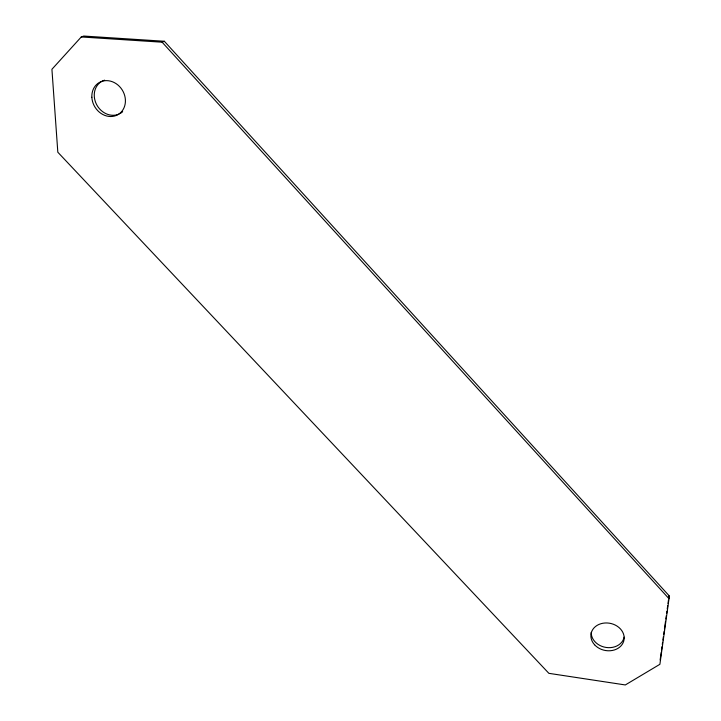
<?xml version="1.0" encoding="UTF-8"?>
<svg xmlns="http://www.w3.org/2000/svg" width="721" height="721" viewBox="0 0 721 721"><rect width="100%" height="100%" fill="white"/><g stroke="black" fill="none" stroke-linecap="round" stroke-linejoin="round"><path stroke-width="1.08" d="M669.025 598.718L669.079 595.717L164.325 41.259L83.762 36.05L81.266 36.96L51.921 69.288L57.824 152.221L548.879 673.333L625.314 684.95L659.895 664.302L669.025 598.718L162.135 42.197L81.266 36.96M660.13 660.012L661.211 652.253M661.518 650.036L661.977 646.71M662.293 644.493L662.599 642.276M662.905 640.059L663.365 636.733M663.68 634.516L664.14 631.19M664.447 628.973L665.528 621.214M665.834 618.997L666.303 615.671M666.61 613.454L666.916 611.237M667.222 609.02L667.691 605.694M667.997 603.477L668.457 600.151M668.773 597.934L669.079 595.717M162.135 42.197L164.325 41.259M624.161 637.148A16.691 13.753 11.4 0 1 606.19 647.467A16.691 13.753 11.4 0 1 591.229 632.362M119.154 113.999A18.503 16.042 58.9 0 1 95.911 103.112A18.503 16.042 58.9 0 1 104.644 80.166M122.651 111.71A18.503 16.042 58.9 0 1 120.092 113.53M594.609 644.799A16.754 13.789 11.5 0 0 623.079 642.826A16.754 13.789 11.5 0 0 604.901 622.998A16.754 13.789 11.5 0 0 594.609 644.799M91.855 97.245A18.575 16.087 58.8 0 0 117.784 114.738A18.575 16.087 58.8 0 0 116.243 83.744A18.575 16.087 58.8 0 0 91.855 97.245"/></g></svg>
